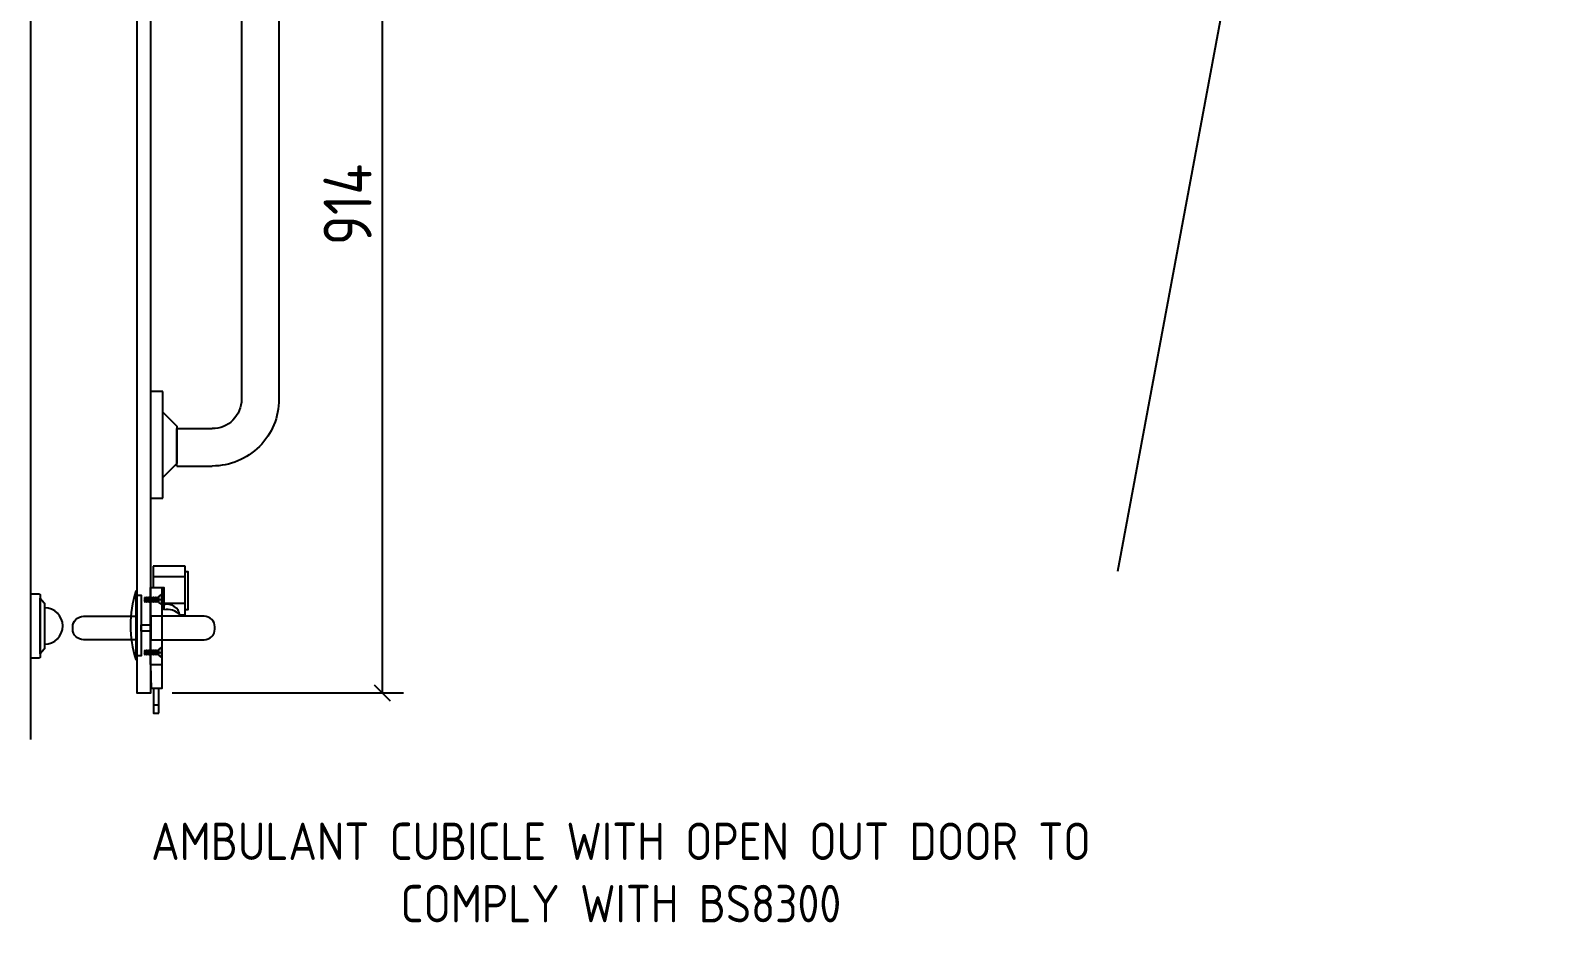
# Model space of a CAD drawing. Header units: inches. Extents: x 129892 to 140765, y 18172 to 24435.
# Drawn here: x 130159 to 131596, y 21439 to 22274 of the extents above; entities that cross this region are included whole.
import ezdxf

# ---------------------------------------------------------------- set-up
doc = ezdxf.new("R2010")
doc.units = ezdxf.units.IN
doc.header["$MEASUREMENT"] = 0
doc.header["$PDMODE"] = 66
doc.layers.add('01', color=7, linetype='Continuous')
doc.layers.add('W.C', color=3, linetype='Continuous')
doc.styles.add('EXCELSIOR', font='dim.shx', dxfattribs={"height": 45})
doc.styles.add('JD', font='dim.shx', dxfattribs={"height": 35})
doc.dimstyles.new('EXCELSIOR', dxfattribs={"dimtxt": 50, "dimasz": 15, "dimexe": 20, "dimexo": 20, "dimgap": 10, "dimtad": 1, "dimdec": 0, "dimtxsty": 'EXCELSIOR', "dimblk": 'OBLIQUE', "dimcen": 2.5, "dimclrd": 1, "dimclre": 1, "dimclrt": 1, "dimadec": 0, "dimazin": 0, "dimtfac": 1, "dimtdec": 0, "dimtofl": 0, "dimtmove": 0, "dimatfit": 3, "dimfxl": 0, "dimlwd": 25, "dimarcsym": 0})

# ---------------------------------------------------------------- blocks, each defined once
blk = doc.blocks.new('A$C4B3021AC')
for points in [[(0, 60), (8, 60, -0.414214), (9, 59), (9, 1, -0.414214), (8, 0), (0, 0)], [(9, 56), (12.7, 51.8, -0.183686), (13, 51.1), (13, 8.9, -0.183686), (12.7, 8.2), (9, 4)]]:
    blk.add_lwpolyline(points, format="xyb", close=True)
blk.add_arc((13, 30), 17, 270, 90)
blk = doc.blocks.new('_OBLIQUE')
at = {"color": 0, "linetype": 'ByBlock'}
blk.add_line((-0.5, -0.5), (0.5, 0.5), dxfattribs=at)
blk = doc.blocks.new('*D151')
at = {"color": 1, "lineweight": -2}
for p, q in [((130291.3, 22568.6), (130508.1, 22568.6)), ((130291.3, 21654.2), (130508.1, 21654.2))]:
    blk.add_line(p, q, dxfattribs=at)
at = {"color": 1, "lineweight": 25}
blk.add_line((130488.1, 22568.6), (130488.1, 21654.2), dxfattribs=at)
at = {"layer": 'Defpoints', "color": 0}
for p in [(130271.3, 22568.6), (130271.3, 21654.2), (130488.1, 21654.2)]:
    blk.add_point(p, dxfattribs=at)
at = {"color": 1, "lineweight": 25, "xscale": 15, "yscale": 15, "zscale": 15}
for p, rotation in [((130488.1, 22568.6), 90), ((130488.1, 21654.2), 270)]:
    blk.add_blockref('_OBLIQUE', p, dxfattribs=dict(at, rotation=rotation))
at = {"color": 1, "insert": (130455.6, 22111.4), "char_height": 45, "attachment_point": 5, "rotation": 90, "style": 'EXCELSIOR'}
blk.add_mtext('914', dxfattribs=at)
blk = doc.blocks.new('A$C4FBA4292')
blk.add_lwpolyline([(3, 0.3), (3, 0.1, 0.414214), (3.1, 0), (6.2, 0, 0.414214), (6.3, 0.1), (6.3, 0.2)], format="xyb")
at = {"layer": '01'}
for p, q in [((0, 16), (9.3, 16)), ((0, 16), (0, 15.8)), ((0, 15.8), (9.3, 15.8)), ((2.1, 13.1), (0, 15.8)), ((7.3, 13.1), (9.3, 15.8)), ((9.3, 16), (9.3, 15.8)), ((2.1, 11.6), (4.6, 13.1)), ((5.6, 13.1), (2.1, 11.6)), ((2.1, 13.1), (7.3, 13.1)), ((2.1, 9.5), (6.3, 12)), ((7.3, 11.6), (2.1, 9.5)), ((3, 11.2), (2.1, 11.6)), ((2.1, 7.3), (6.3, 9.8)), ((7.3, 9.5), (2.1, 7.3)), ((3, 9.1), (2.1, 9.5)), ((2.1, 5.1), (6.3, 7.7)), ((7.3, 7.3), (2.1, 5.1)), ((3, 6.9), (2.1, 7.3)), ((2.1, 2.9), (6.3, 5.5)), ((7.3, 5.1), (2.1, 2.9)), ((3, 4.7), (2.1, 5.1)), ((2.1, 0.7), (6.3, 3.3)), ((7.3, 2.9), (2.1, 0.7)), ((3, 2.5), (2.1, 2.9)), ((3, 0.3), (2.1, 0.7)), ((3, 13.1), (3, 12.2)), ((6.1, 13.1), (3, 11.2)), ((7.3, 11.6), (3, 9.1)), ((3, 11.2), (3, 10)), ((7.3, 9.5), (3, 6.9)), ((3, 9.1), (3, 7.8)), ((7.3, 7.3), (3, 4.7)), ((3, 6.9), (3, 5.6)), ((7.3, 5.1), (3, 2.5)), ((3, 4.7), (3, 3.5)), ((7.3, 2.9), (3, 0.3)), ((3, 2.5), (3, 1.3)), ((4.5, 0), (6.3, 1.1)), ((7.3, 0.7), (5.5, 0)), ((7.3, 0.7), (6.1, 0)), ((6.3, 12), (6.3, 13.1)), ((7.3, 11.6), (6.3, 12)), ((6.3, 9.8), (6.3, 11.1)), ((7.3, 9.5), (6.3, 9.8)), ((6.3, 7.7), (6.3, 8.9)), ((7.3, 7.3), (6.3, 7.7)), ((6.3, 5.5), (6.3, 6.7)), ((7.3, 5.1), (6.3, 5.5)), ((6.3, 3.3), (6.3, 4.5)), ((7.3, 2.9), (6.3, 3.3)), ((6.3, 1.1), (6.3, 2.4)), ((7.3, 0.7), (6.3, 1.1))]:
    blk.add_line(p, q, dxfattribs=at)
blk = doc.blocks.new('A$C454F49C2')
for points in [[(45.8, 50.8), (0, 50.8)], [(0, 50.8), (0, 20.8)], [(41, 50.8), (5, 50.8), (5, 53.1), (41, 53.1), (41, 50.8)], [(45.8, 50.8), (46, 45.8)], [(0, 20.8), (20, 20.8), (20, 30.8), (41, 30.8)], [(92, 18.3), (20, 18.3), (20, 28.8), (92, 28.8)], [(92, 28.8), (114.5, 28.8), (114.5, 18.8)], [(92, 18.3), (114.5, 18.8)]]:
    blk.add_lwpolyline(points)
at = {"color": 252}
for points in [[(10, 50.8), (10, 20.8)], [(34.5, 30.8), (34.5, 50.8)], [(92, 18.3), (92, 28.8)], [(130, 26.1), (130, 21.1)]]:
    blk.add_lwpolyline(points, dxfattribs=at)
at = {"color": 3}
for points in [[(31.2, 13.6), (31.2, 29.8)], [(80.7, 13.6), (80.7, 29.8)]]:
    blk.add_lwpolyline(points, dxfattribs=at)
for points in [[(60.7, 9.4), (55, 9.4), (55, 18.3), (60.7, 18.3)], [(137.5, 26.1), (114.5, 26.1), (114.5, 21.1), (137.5, 21.1)], [(87.5, 5.4), (23.5, 5.4), (23.5, 4.4), (87.5, 4.4)], [(84, 5.4), (27, 5.4), (27, 9.4), (84, 9.4)]]:
    blk.add_lwpolyline(points, close=True)
at = {"color": 252}
blk.add_arc((47.9, 33.8), 12.2, 98.775, 194.0118, dxfattribs=at)
for centre, radius, start, end in [((55.2, 34.4), 14.7, 129.0785, 194.2685), ((55.5, 104.3), 104.9, 252.2387, 287.7613), ((55.5, 104.3), 104.9, 252.2387, 287.7613)]:
    blk.add_arc(centre, radius, start, end)
for p in [(26.6, 12.8), (76.1, 12.8)]:
    blk.add_blockref('A$C4FBA4292', p)
blk = doc.blocks.new('A$C5C2F08D7')
for points in [[(0, 10), (0, 12, -0.414214), (10, 22), (60, 22), (60, 0), (10, 0, -0.414214)], [(133, 10), (133, 12, 0.414214), (123, 22), (73, 22), (73, 0), (123, 0, 0.414214)]]:
    blk.add_lwpolyline(points, format="xyb", close=True)
blk = doc.blocks.new('A$C3EB21357')
at = {"color": 252}
for points in [[(120, 449.9), (120, 549.9)], [(120, 0), (120, 100)]]:
    blk.add_lwpolyline(points, dxfattribs=at)
at = {"layer": 'W.C', "color": 252}
for p, q in [((108.8, 449.9), (108.8, 549.9)), ((108.8, 549.9), (120, 549.9)), ((95.6, 517.4), (62.5, 517.4)), ((108.8, 530.5), (95.6, 517.4)), ((95.6, 517.4), (95.6, 482.4)), ((95.6, 482.4), (62.5, 482.4)), ((95.6, 482.4), (108.8, 469.2)), ((0, 454.9), (0, 92.7)), ((35, 454.9), (35, 92.7)), ((120, 449.9), (108.8, 449.9)), ((108.8, 100), (120, 100)), ((108.8, 0), (108.8, 100)), ((108.8, 80.6), (95.6, 67.5)), ((95.6, 65.2), (62.5, 65.2)), ((95.6, 67.5), (95.6, 32.5)), ((95.6, 30.2), (95.6, 65.2)), ((95.6, 30.2), (62.5, 30.2)), ((95.6, 32.5), (108.8, 19.3)), ((120, 0), (108.8, 0))]:
    blk.add_line(p, q, dxfattribs=at)
for centre, radius, start, end in [((62.4, 455), 62.4, 89.9016, 180.0984), ((62.4, 455), 27.4, 89.7766, 180.2234), ((62.4, 92.6), 62.4, 179.9016, 270.0984), ((62.4, 92.6), 27.4, 179.7766, 270.2234)]:
    blk.add_arc(centre, radius, start, end, dxfattribs=at)

msp = doc.modelspace()

# ---------------------------------------------------------------- linework, layer by layer
at = {"color": 92}
msp.add_lwpolyline([(131595.7, 24435.3), (131386.1, 23309.7), (131479.7, 23396.2), (131176.5, 21767.7)], dxfattribs=at)
msp.add_lwpolyline([(130158.9, 21610.5), (130158.9, 24025), (131519.3, 24025)])
msp.add_lwpolyline([(130258.3, 22568.6), (130258.3, 21654.2), (130271.3, 21654.2), (130271.3, 22568.6)], close=True)

# ---------------------------------------------------------------- block references
at = {"color": 30, "xscale": -1}
msp.add_blockref('A$C3EB21357', (130391.3, 21836.4), dxfattribs=at)
at = {"rotation": 270}
msp.add_blockref('A$C454F49C2', (130252.8, 21772.8), dxfattribs=at)
for name, p in [('A$C4B3021AC', (130158.9, 21686.8)), ('A$C5C2F08D7', (130198.3, 21703.9))]:
    msp.add_blockref(name, p)

# ---------------------------------------------------------------- texts
at = {"insert": (130711.5, 21486), "char_height": 35, "width": 905.833, "attachment_point": 5, "style": 'JD'}
msp.add_mtext('AMBULANT CUBICLE WITH OPEN OUT DOOR TO COMPLY WITH BS8300', dxfattribs=at)

# ---------------------------------------------------------------- dimensions: what is measured, and where the dimension line sits
dim = msp.add_linear_dim(base=(130488.1, 21654.2), p1=(130271.3, 22568.6), p2=(130271.3, 21654.2), angle=90, dimstyle='EXCELSIOR')
dim.commit()
dim.dimension.update_dxf_attribs({"geometry": '*D151', "text_midpoint": (130455.6, 22111.4)})

doc.saveas('drawing.dxf')
